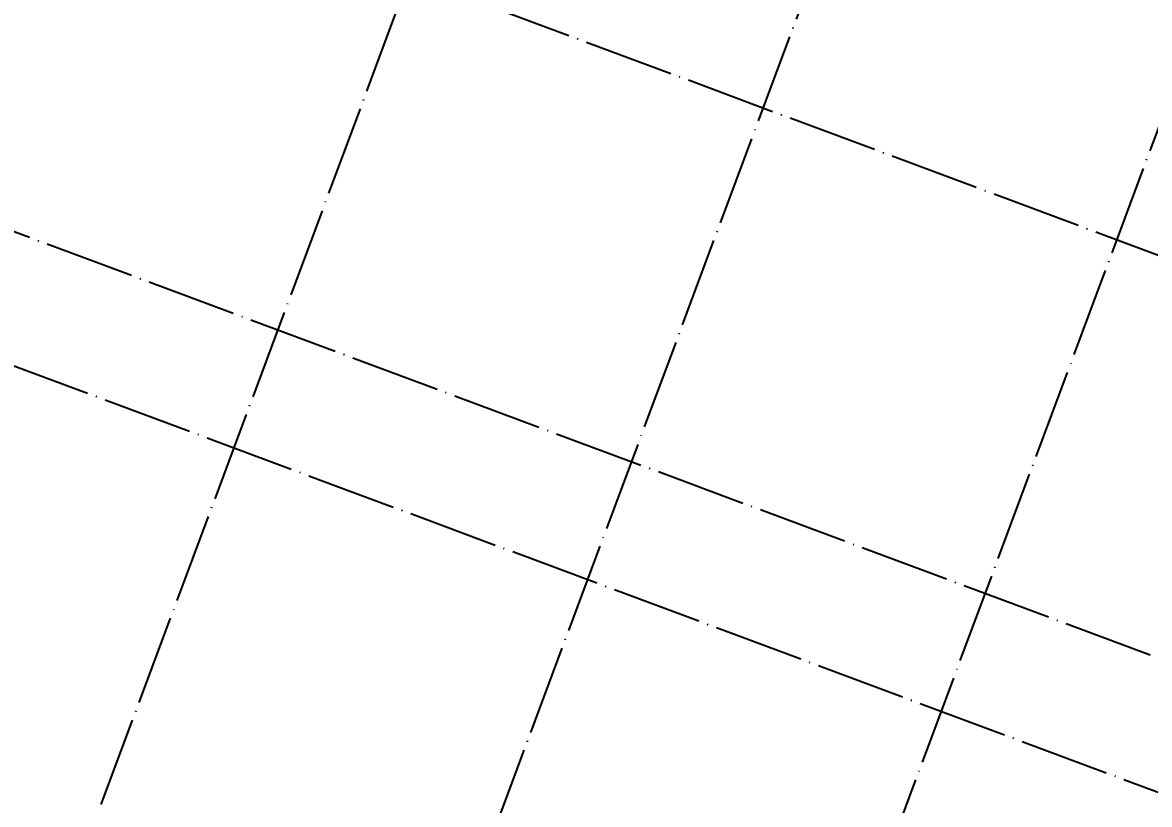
# Model space of a CAD drawing. Header units: millimetres. Extents: x 600121811 to 600690586, y 3472921280 to 3473279938.
# Drawn here: x 600512115 to 600537199, y 3473002563 to 3473019964 of the extents above; entities that cross this region are included whole.
import ezdxf

# ---------------------------------------------------------------- set-up
doc = ezdxf.new("R2010")
doc.units = ezdxf.units.MM
doc.header["$LTSCALE"] = 1000
doc.linetypes.add('AX-MALL-GIRD-200$0$DOTE', pattern=[2.42, 2, -0.2, 0.02, -0.2])
doc.layers.get('0').update_dxf_attribs({"linetype": 'CONTINUOUS'})
for name, color, linetype in [('AX-MALL-GIRD-200$0$A-Grid', 222, 'AX-MALL-GIRD-200$0$DOTE'), ('AX-MALL-GIRD-200$0$A-Grid-Iden', 11, 'CONTINUOUS'), ('AX-MALL-GJ-200$0$A-Anno-Note', 241, 'CONTINUOUS'), ('AX-MALL-WALL-GJ$0$A-SEE', 254, 'CONTINUOUS')]:
    doc.layers.add(name, color=color, linetype=linetype)
doc.styles.add('AX-MALL-GIRD-200$0$_TCH_DIM_T3', font='zy_en.shx', dxfattribs={"width": 0.7, "bigfont": 'zy_cn.shx'})
doc.dimstyles.new('AX-MALL-GIRD-200$0$_TCH_ARCH&&200', dxfattribs={"dimtxt": 595, "dimasz": 300, "dimexe": 500, "dimexo": 500, "dimgap": 152.5, "dimtad": 1, "dimdec": 0, "dimzin": 0, "dimdsep": 46, "dimtxsty": 'AX-MALL-GIRD-200$0$_TCH_DIM_T3', "dimblk": 'AX-MALL-GIRD-200$0$_ArchTick', "dimcen": 0.09, "dimclrt": 7, "dimazin": 2, "dimtfac": 1, "dimtdec": 0, "dimtix": 1, "dimtmove": 2, "dimatfit": 3, "dimfxl": 500, "dimtolj": 1, "dimtzin": 0, "dimarcsym": 0})

# ---------------------------------------------------------------- blocks, each defined once
blk = doc.blocks.new('AX-MALL-GIRD-200$0$_ArchTick')
at = {"color": 0, "linetype": 'ByBlock', "const_width": 0.4}
blk.add_lwpolyline([(-0.5, -0.5), (0.5, 0.5)], dxfattribs=at)
blk = doc.blocks.new('*D197')
at = {"layer": 'AX-MALL-GIRD-200$0$A-Grid-Iden', "color": 0, "lineweight": -2, "transparency": 16777216}
for p, q in [((600505821, 3473005027), (600504075, 3473000342)), ((600513692, 3473002095), (600511947, 3472997409)), ((600504250, 3473000810), (600512121, 3472997878))]:
    blk.add_line(p, q, dxfattribs=at)
at = {"layer": 'AX-MALL-GIRD-200$0$A-Grid-Iden', "color": 0, "lineweight": -2, "transparency": 16777216, "xscale": 300, "yscale": 300, "zscale": 300}
for p, rotation in [((600504250, 3473000810), 159.5681613081501), ((600512121, 3472997878), 339.5681613081501)]:
    blk.add_blockref('AX-MALL-GIRD-200$0$_ArchTick', p, dxfattribs=dict(at, rotation=rotation))
at = {"layer": 'AX-MALL-GIRD-200$0$A-Grid-Iden', "color": 7, "transparency": 16777216, "insert": (600508343, 3472999766), "char_height": 595, "attachment_point": 5, "rotation": 339.5682, "style": 'AX-MALL-GIRD-200$0$_TCH_DIM_T3'}
blk.add_mtext('\\A1;8400', dxfattribs=at)
blk = doc.blocks.new('AX-MALL-GIRD-200')
at = {"layer": 'AX-MALL-GIRD-200$0$A-Grid'}
for p, q in [((600218521, 3473133579.1), (600576417, 3473000252.3)), ((600215588.6, 3473125707.5), (600573484.6, 3472992380.8)), ((600214611.2, 3473123083.7), (600572507.2, 3472989756.9)), ((600513866.9, 3473002563.3), (600552596.5, 3473106527.1)), ((600521738.5, 3472999631), (600560468, 3473103594.7)), ((600529610, 3472996698.6), (600568339.5, 3473100662.3))]:
    blk.add_line(p, q, dxfattribs=at)
at = {"layer": 'AX-MALL-GIRD-200$0$A-Grid-Iden'}
dim = blk.add_linear_dim(base=(600512121.5, 3472997877.9), p1=(600505995.4, 3473005495.7), p2=(600513866.9, 3473002563.3), angle=339.56816, dimstyle='AX-MALL-GIRD-200$0$_TCH_ARCH&&200', override={"dimgap": 0}, dxfattribs=at)
dim.commit()
dim.dimension.update_dxf_attribs({"geometry": '*D197', "text_midpoint": (600508342.8, 3472999765.8), "dimtype": 129, "text_rotation": 339.56816})
blk = doc.blocks.new('AX-MALL-WALL-GJ')
at = {"layer": 'AX-MALL-WALL-GJ$0$A-SEE'}
blk.add_blockref('AX-MALL-GIRD-200', (0, 0), dxfattribs=at)

msp = doc.modelspace()

# ---------------------------------------------------------------- block references
at = {"layer": 'AX-MALL-GJ-200$0$A-Anno-Note'}
msp.add_blockref('AX-MALL-WALL-GJ', (0, 0), dxfattribs=at)

doc.saveas('drawing.dxf')
